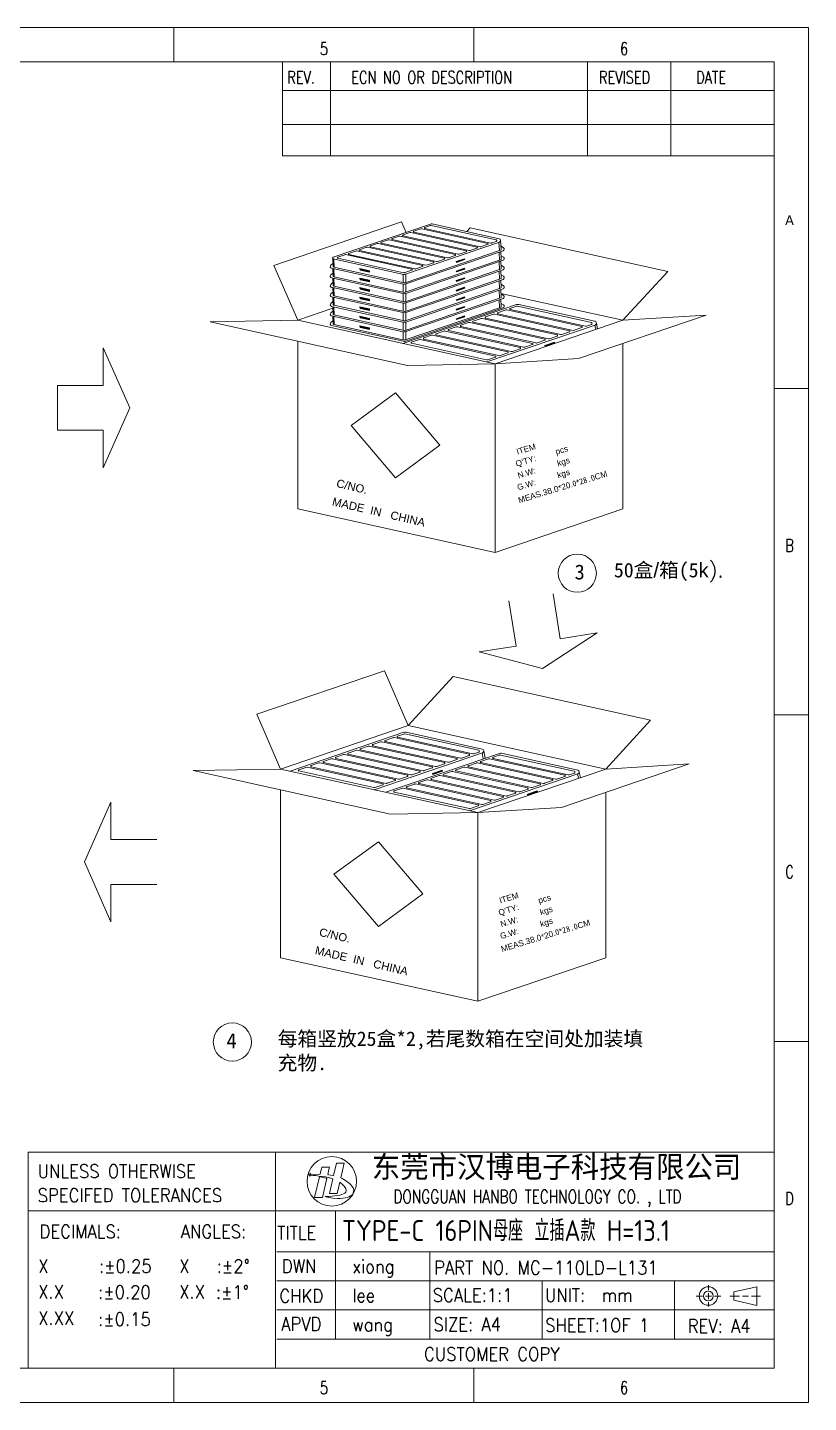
# Model space of a CAD drawing. Extents: x 2510 to 2656, y 708 to 759.
# Drawn here: x 2627 to 2655.7, y 707.8 to 758.4 of the extents above; entities that cross this region are included whole.
import ezdxf
from ezdxf.enums import TextEntityAlignment as Align

# ---------------------------------------------------------------- set-up
doc = ezdxf.new("R2010")
doc.units = 0
doc.header["$MEASUREMENT"] = 0
doc.layers.get('0').update_dxf_attribs({"linetype": 'CONTINUOUS', "lineweight": 20})
doc.layers.add('DIM', color=3, linetype='CONTINUOUS', lineweight=9)
doc.layers.add('HANBO', color=7, linetype='CONTINUOUS', lineweight=9)
doc.styles.add('3.5号字', font='gbenor.shx', dxfattribs={"height": 3.5, "bigfont": 'gbcbig.shx'})
doc.styles.add('ROMANS', font='ROMANS.SHX', dxfattribs={"bigfont": 'gbcbig.shx'})
doc.styles.get("Standard").update_dxf_attribs({"font": 'simplex.shx', "bigfont": 'gbcbig.shx'})
doc.styles.add('txt', font='lereq.shx', dxfattribs={"width": 0.7, "bigfont": '@extfont2.shx'})
doc.styles.add('样式 1', font='gbenor.shx', dxfattribs={"height": 1.2, "bigfont": 'gbcbig.shx'})
doc.styles.add('細', font='')
doc.styles.get('細').set_extended_font_data('NSimSun')

# ---------------------------------------------------------------- blocks, each defined once
blk = doc.blocks.new('hanbo')
at = {"layer": 'HANBO'}
blk.add_ellipse((-2.076, 0.258), major_axis=(0, 1.277), ratio=1, dxfattribs=at)
at = {"layer": 'HANBO', "color": 7}
for points, knots in [([(-3.194, 0.688), (-3.194, 0.688), (-3.219, 0.622), (-3.219, 0.622), (-3.219, 0.622), (-3.219, 0.622), (-3.292, 0.603), (-3.292, 0.603), (-3.292, 0.603), (-3.292, 0.603), (-3.224, 0.573), (-3.224, 0.573), (-3.224, 0.573), (-3.224, 0.573), (-3.207, 0.502), (-3.207, 0.502), (-3.207, 0.502), (-3.207, 0.502), (-3.179, 0.571), (-3.179, 0.571), (-3.179, 0.571), (-3.179, 0.571), (-3.146, 0.58), (-3.146, 0.58), (-3.146, 0.58), (-2.9, 0.551), (-2.236, 0.485), (-2.026, 0.388), (-2.026, 0.388), (-2.026, 0.388), (-2.198, -0.362), (-2.198, -0.362), (-2.198, -0.362), (-2.198, -0.362), (-1.803, -0.362), (-1.803, -0.362), (-1.803, -0.362), (-1.803, -0.362), (-1.666, 0.218), (-1.666, 0.218), (-1.666, 0.218), (-1.666, 0.218), (-1.423, 0.048), (-1.354, -0.114), (-1.354, -0.114), (-1.285, -0.277), (-1.377, -0.349), (-1.465, -0.39), (-1.465, -0.39), (-1.657, -0.485), (-2.207, -0.521), (-2.417, -0.528), (-2.417, -0.528), (-2.417, -0.528), (-2.141, -0.62), (-1.774, -0.625), (-1.774, -0.625), (-1.407, -0.63), (-1.101, -0.543), (-0.999, -0.398), (-0.999, -0.398), (-0.897, -0.254), (-0.952, -0.084), (-1.037, 0.011), (-1.037, 0.011), (-1.194, 0.188), (-1.397, 0.34), (-1.615, 0.434), (-1.615, 0.434), (-1.615, 0.434), (-1.438, 1.196), (-1.438, 1.196), (-1.438, 1.196), (-1.438, 1.196), (-1.834, 1.196), (-1.834, 1.196), (-1.834, 1.196), (-1.834, 1.196), (-1.985, 0.553), (-1.985, 0.553), (-1.985, 0.553), (-1.985, 0.553), (-2.278, 0.601), (-2.286, 0.602), (-2.286, 0.602), (-2.283, 0.625), (-2.196, 0.983), (-2.196, 0.983), (-2.196, 0.983), (-2.196, 0.983), (-2.591, 0.983), (-2.591, 0.983), (-2.591, 0.983), (-2.62, 0.866), (-2.653, 0.735), (-2.679, 0.625), (-2.679, 0.625), (-2.679, 0.625), (-3.155, 0.61), (-3.155, 0.61), (-3.155, 0.61), (-3.155, 0.61), (-3.176, 0.616), (-3.176, 0.616), (-3.176, 0.616), (-3.176, 0.616), (-3.194, 0.688), (-3.194, 0.688)], [0, 0, 0, 0, 0.035714, 0.035714, 0.035714, 0.035714, 0.071429, 0.071429, 0.071429, 0.071429, 0.107143, 0.107143, 0.107143, 0.107143, 0.142857, 0.142857, 0.142857, 0.142857, 0.178571, 0.178571, 0.178571, 0.178571, 0.214286, 0.214286, 0.214286, 0.214286, 0.25, 0.25, 0.25, 0.25, 0.285714, 0.285714, 0.285714, 0.285714, 0.321429, 0.321429, 0.321429, 0.321429, 0.357143, 0.357143, 0.357143, 0.357143, 0.392857, 0.392857, 0.392857, 0.392857, 0.428571, 0.428571, 0.428571, 0.428571, 0.464286, 0.464286, 0.464286, 0.464286, 0.5, 0.5, 0.5, 0.5, 0.535714, 0.535714, 0.535714, 0.535714, 0.571429, 0.571429, 0.571429, 0.571429, 0.607143, 0.607143, 0.607143, 0.607143, 0.642857, 0.642857, 0.642857, 0.642857, 0.678571, 0.678571, 0.678571, 0.678571, 0.714286, 0.714286, 0.714286, 0.714286, 0.75, 0.75, 0.75, 0.75, 0.785714, 0.785714, 0.785714, 0.785714, 0.821429, 0.821429, 0.821429, 0.821429, 0.857143, 0.857143, 0.857143, 0.857143, 0.892857, 0.892857, 0.892857, 0.892857, 0.928571, 0.928571, 0.928571, 0.928571, 1, 1, 1, 1]), ([(-2.71, 0.482), (-2.71, 0.482), (-2.96, -0.577), (-2.96, -0.577), (-2.96, -0.577), (-2.96, -0.577), (-2.562, -0.577), (-2.562, -0.577), (-2.562, -0.577), (-2.562, -0.577), (-2.328, 0.422), (-2.328, 0.422), (-2.328, 0.422), (-2.328, 0.422), (-2.551, 0.466), (-2.71, 0.482)], [0, 0, 0, 0, 0.2, 0.2, 0.2, 0.2, 0.4, 0.4, 0.4, 0.4, 0.6, 0.6, 0.6, 0.6, 1, 1, 1, 1])]:
    blk.add_open_spline(points, degree=3, knots=knots, dxfattribs=at)
blk = doc.blocks.new('A$C741C6A7F')
at = {"linetype": 'ByBlock'}
for points in [[(70.01, -14.34), (70.21, -14.85), (75.22, -13.15), (75.02, -12.63)], [(13.56, -18.45), (13.63, -19.42), (19.17, -20.64), (19.11, -19.68)], [(13.56, -24.05), (13.63, -25.02), (19.17, -26.24), (19.11, -25.28)], [(70.01, -19.94), (70.21, -20.45), (75.22, -18.75), (75.02, -18.23)], [(70.01, -25.54), (70.21, -26.05), (75.22, -24.35), (75.02, -23.83)], [(13.56, -29.65), (13.63, -30.62), (19.17, -31.84), (19.11, -30.88)], [(70.01, -31.14), (70.21, -31.65), (75.22, -29.95), (75.02, -29.43)], [(13.56, -35.25), (13.63, -36.22), (19.17, -37.44), (19.11, -36.48)], [(70.01, -36.74), (70.21, -37.25), (75.22, -35.55), (75.02, -35.03)], [(13.56, -40.85), (13.63, -41.82), (19.17, -43.04), (19.11, -42.08)], [(13.56, -46.45), (13.63, -47.42), (19.17, -48.64), (19.11, -47.68)], [(70.01, -42.34), (70.21, -42.85), (75.22, -41.15), (75.02, -40.63)], [(70.01, -47.94), (70.21, -48.45), (75.22, -46.75), (75.02, -46.23)], [(13.56, -52.05), (13.63, -53.02), (19.17, -54.24), (19.11, -53.28)]]:
    blk.add_hatch(color=3, dxfattribs=at).paths.add_polyline_path(points)
at = {"color": 141, "linetype": 'ByBlock'}
for p, q in [((-2.19, -11.79), (54.94, 7.69)), ((32.47, -0.83), (36.52, 0.55)), ((37.06, 0.58), (75.89, -7.98)), ((38.86, 1.35), (42.9, 2.73)), ((38.89, 0.77), (77.72, -7.79)), ((43.44, 2.76), (82.27, -5.81)), ((45.24, 3.53), (49.29, 4.91)), ((45.27, 2.95), (84.1, -5.62)), ((49.82, 4.94), (88.65, -3.63)), ((51.62, 5.7), (54.9, 6.82)), ((51.65, 5.13), (90.48, -3.44)), ((55.44, 6.85), (93.57, -1.56)), ((56.02, 7.75), (95.38, -0.94)), ((13.32, -7.35), (17.37, -5.97)), ((13.35, -7.93), (52.18, -16.5)), ((17.91, -5.94), (56.74, -14.51)), ((19.71, -5.18), (23.75, -3.8)), ((19.74, -5.76), (58.57, -14.32)), ((24.29, -3.77), (63.12, -12.33)), ((26.09, -3), (30.14, -1.62)), ((26.12, -3.58), (64.95, -12.14)), ((30.68, -1.59), (69.5, -10.16)), ((32.5, -1.4), (71.33, -9.97)), ((95.49, -2.86), (39.78, -21.85)), ((96.2, -7.64), (40.03, -26.79)), ((97.59, -7.98), (40.52, -27.44)), ((82.3, -6.38), (78.25, -7.76)), ((88.69, -4.21), (84.64, -5.59)), ((93.62, -2.52), (91.02, -3.41)), ((95.22, -2.95), (95.58, -7.85)), ((96.17, -1.98), (96.54, -7.13)), ((96.41, -5.3), (97.81, -6.19)), ((-2.3, -15.46), (-3.53, -16.53)), ((-2.39, -12.6), (-2.25, -17.15)), ((-2.13, -12.75), (39.25, -21.88)), ((-1.76, -12.84), (-1.6, -17.68)), ((0.56, -11.71), (4.74, -10.28)), ((0.59, -12.28), (39.42, -20.85)), ((5.01, -10.27), (43.97, -18.86)), ((6.94, -9.53), (10.99, -8.15)), ((6.97, -10.11), (45.8, -18.67)), ((11.53, -8.12), (50.35, -16.69)), ((96.2, -13.24), (40.03, -32.39)), ((97.59, -13.58), (40.52, -33.04)), ((56.77, -15.09), (52.72, -16.47)), ((63.15, -12.91), (59.11, -14.29)), ((69.54, -10.73), (65.49, -12.11)), ((75.92, -8.56), (71.87, -9.94)), ((95.24, -8.79), (95.58, -13.45)), ((95.24, -14.39), (95.58, -19.05)), ((96.23, -8.45), (96.54, -12.73)), ((96.23, -14.05), (96.54, -18.33)), ((96.41, -10.9), (97.81, -11.79)), ((-2.3, -21.06), (-3.53, -22.13)), ((-3.09, -18.26), (38.91, -27.53)), ((-3.09, -23.86), (38.91, -33.13)), ((-2.39, -18.42), (-2.25, -22.75)), ((-2.39, -24.02), (-2.25, -28.35)), ((-1.86, -17.62), (39.76, -26.8)), ((-1.86, -23.22), (39.76, -32.4)), ((-1.75, -18.56), (-1.6, -23.28)), ((-1.75, -24.16), (-1.6, -28.88)), ((38.89, -21.8), (38.97, -26.63)), ((44, -19.44), (39.96, -20.82)), ((96.2, -18.84), (40.03, -37.99)), ((40.48, -21.61), (40.56, -26.61)), ((97.59, -19.18), (40.52, -38.64)), ((50.39, -17.26), (46.34, -18.64)), ((95.24, -19.99), (95.58, -24.65)), ((96.23, -19.65), (96.54, -23.93)), ((96.41, -16.5), (97.81, -17.39)), ((96.41, -22.1), (97.81, -22.99)), ((-2.3, -26.66), (-3.53, -27.73)), ((-2.3, -32.26), (-3.53, -33.33)), ((-3.09, -29.46), (38.91, -38.73)), ((-2.39, -29.62), (-2.25, -33.95)), ((-1.86, -28.82), (39.76, -38)), ((-1.75, -29.76), (-1.6, -34.48)), ((38.89, -27.52), (38.97, -32.23)), ((96.2, -24.44), (40.03, -43.59)), ((96.2, -30.04), (40.03, -49.19)), ((40.48, -27.45), (40.56, -32.21)), ((97.59, -24.78), (40.52, -44.24)), ((97.59, -30.38), (40.52, -49.84)), ((95.24, -25.59), (95.58, -30.25)), ((95.24, -31.19), (95.58, -35.85)), ((96.23, -25.25), (96.54, -29.53)), ((96.23, -30.85), (96.54, -35.13)), ((96.41, -27.7), (97.81, -28.59)), ((-2.3, -37.86), (-3.53, -38.93)), ((-3.09, -35.06), (38.91, -44.33)), ((-2.39, -35.22), (-2.25, -39.55)), ((-1.86, -34.42), (39.76, -43.6)), ((-1.86, -40.02), (39.76, -49.2)), ((-1.75, -35.36), (-1.6, -40.08)), ((38.89, -33.12), (38.97, -37.83)), ((38.89, -38.72), (38.97, -43.43)), ((96.2, -35.64), (40.03, -54.79)), ((40.48, -33.05), (40.56, -37.81)), ((40.48, -38.65), (40.56, -43.41)), ((97.59, -35.98), (40.52, -55.44)), ((95.24, -36.79), (95.58, -41.45)), ((96.23, -36.45), (96.54, -40.73)), ((96.41, -33.3), (97.81, -34.19)), ((96.41, -38.9), (97.81, -39.79)), ((-2.3, -43.46), (-3.53, -44.53)), ((-3.09, -40.66), (38.91, -49.93)), ((-3.09, -46.26), (38.91, -55.53)), ((-2.39, -40.82), (-2.25, -45.15)), ((-2.39, -46.42), (-2.25, -50.75)), ((-1.86, -45.62), (39.76, -54.8)), ((-1.75, -40.96), (-1.6, -45.68)), ((-1.75, -46.56), (-1.6, -51.28)), ((38.89, -44.32), (38.97, -49.03)), ((96.2, -41.24), (40.03, -60.39)), ((40.48, -44.25), (40.56, -49.01)), ((97.59, -41.58), (40.52, -61.04)), ((-2.3, -49.06), (-3.53, -50.13)), ((-3.09, -51.86), (38.91, -61.13)), ((-1.86, -51.22), (39.76, -60.4)), ((38.89, -49.92), (38.97, -54.63)), ((38.89, -55.52), (38.97, -60.23)), ((40.48, -49.85), (40.56, -54.61)), ((40.48, -55.45), (40.56, -60.21))]:
    blk.add_line(p, q, dxfattribs=at)
at = {"linetype": 'ByBlock'}
for p, q in [((75.02, -12.63), (70.01, -14.34)), ((70.01, -14.34), (70.21, -14.85)), ((75.22, -13.15), (70.21, -14.85)), ((75.02, -12.63), (75.22, -13.15)), ((13.56, -18.45), (19.11, -19.68)), ((13.56, -18.45), (13.63, -19.42)), ((13.56, -24.05), (19.11, -25.28)), ((13.56, -24.05), (13.63, -25.02)), ((13.63, -19.42), (19.17, -20.64)), ((19.11, -19.68), (19.17, -20.64)), ((75.02, -18.23), (70.01, -19.94)), ((70.01, -19.94), (70.21, -20.45)), ((75.02, -23.83), (70.01, -25.54)), ((75.22, -18.75), (70.21, -20.45)), ((75.02, -18.23), (75.22, -18.75)), ((75.02, -23.83), (75.22, -24.35)), ((13.56, -29.65), (19.11, -30.88)), ((13.56, -29.65), (13.63, -30.62)), ((13.63, -25.02), (19.17, -26.24)), ((13.63, -30.62), (19.17, -31.84)), ((19.11, -25.28), (19.17, -26.24)), ((19.11, -30.88), (19.17, -31.84)), ((70.01, -25.54), (70.21, -26.05)), ((75.02, -29.43), (70.01, -31.14)), ((70.01, -31.14), (70.21, -31.65)), ((75.22, -24.35), (70.21, -26.05)), ((75.22, -29.95), (70.21, -31.65)), ((75.02, -29.43), (75.22, -29.95)), ((13.56, -35.25), (19.11, -36.48)), ((13.56, -35.25), (13.63, -36.22)), ((13.63, -36.22), (19.17, -37.44)), ((19.11, -36.48), (19.17, -37.44)), ((75.02, -35.03), (70.01, -36.74)), ((70.01, -36.74), (70.21, -37.25)), ((75.22, -35.55), (70.21, -37.25)), ((75.02, -35.03), (75.22, -35.55)), ((13.56, -40.85), (19.11, -42.08)), ((13.56, -40.85), (13.63, -41.82)), ((13.56, -46.45), (19.11, -47.68)), ((13.56, -46.45), (13.63, -47.42)), ((13.63, -41.82), (19.17, -43.04)), ((13.63, -47.42), (19.17, -48.64)), ((19.11, -42.08), (19.17, -43.04)), ((19.11, -47.68), (19.17, -48.64)), ((75.02, -40.63), (70.01, -42.34)), ((70.01, -42.34), (70.21, -42.85)), ((75.02, -46.23), (70.01, -47.94)), ((70.01, -47.94), (70.21, -48.45)), ((75.22, -41.15), (70.21, -42.85)), ((75.22, -46.75), (70.21, -48.45)), ((75.02, -40.63), (75.22, -41.15)), ((75.02, -46.23), (75.22, -46.75)), ((13.56, -52.05), (13.63, -53.02)), ((13.56, -52.05), (19.11, -53.28)), ((13.63, -53.02), (19.17, -54.24)), ((19.11, -53.28), (19.17, -54.24))]:
    blk.add_line(p, q, dxfattribs=at)
at = {"color": 141, "linetype": 'ByBlock'}
for centre, radius, start, end in [((36.84, -0.39), 1, 77.56051, 108.82461), ((38.95, 1.07), 0.3, 108.82461, 257.56051), ((43.23, 1.78), 1, 77.56051, 108.82461), ((45.34, 3.24), 0.3, 108.82461, 257.56051), ((49.61, 3.96), 1, 77.56051, 108.82461), ((51.72, 5.42), 0.3, 108.82461, 257.56051), ((55.22, 5.87), 1, 77.56051, 108.82461), ((55.59, 5.79), 2, 77.56051, 108.82461), ((13.42, -7.64), 0.3, 108.82461, 257.56051), ((17.69, -6.92), 1, 77.56051, 108.82461), ((19.8, -5.46), 0.3, 108.82461, 257.56051), ((24.08, -4.74), 1, 77.56051, 108.82461), ((26.19, -3.29), 0.3, 108.82461, 257.56051), ((30.46, -2.57), 1, 77.56051, 108.82461), ((32.57, -1.11), 0.3, 108.82461, 257.56051), ((75.82, -8.27), 0.3, 288.82461, 77.56051), ((77.93, -6.82), 1, 257.56051, 288.82461), ((82.21, -6.1), 0.3, 288.82461, 77.56051), ((84.32, -4.64), 1, 257.56051, 288.82461), ((88.59, -3.92), 0.3, 288.82461, 77.56051), ((90.7, -2.46), 1, 257.56051, 288.82461), ((93.46, -2.05), 0.5, 288.82461, 77.56051), ((95.17, -1.91), 1, 288.82461, 77.56051), ((96.04, -7.17), 0.5, 288.82461, 4.14915), ((97.27, -7.04), 1, 288.82461, 57.47221), ((-2.03, -12.26), 0.5, 108.82461, 257.56051), ((0.65, -11.99), 0.3, 108.82461, 257.56051), ((4.9, -10.75), 0.5, 77.56051, 108.82461), ((7.04, -9.81), 0.3, 108.82461, 257.56051), ((11.31, -9.1), 1, 77.56051, 108.82461), ((56.67, -14.8), 0.3, 288.82461, 77.56051), ((58.78, -13.34), 1, 257.56051, 288.82461), ((63.06, -12.63), 0.3, 288.82461, 77.56051), ((65.17, -11.17), 1, 257.56051, 288.82461), ((69.44, -10.45), 0.3, 288.82461, 77.56051), ((71.55, -8.99), 1, 257.56051, 288.82461), ((96.04, -12.77), 0.5, 288.82461, 4.14915), ((97.27, -12.64), 1, 288.82461, 57.47221), ((-2.87, -17.29), 1, 131.14797, 257.56051), ((-2.87, -22.89), 1, 131.14797, 257.56051), ((-1.75, -17.13), 0.5, 181.83708, 257.56051), ((-1.75, -22.73), 0.5, 181.83708, 257.56051), ((39.46, -20.9), 1, 257.56051, 288.82461), ((39.63, -19.87), 1, 257.56051, 288.82461), ((43.91, -19.15), 0.3, 288.82461, 77.56051), ((46.02, -17.7), 1, 257.56051, 288.82461), ((50.29, -16.98), 0.3, 288.82461, 77.56051), ((96.04, -18.37), 0.5, 288.82461, 4.14915), ((96.04, -23.97), 0.5, 288.82461, 4.14915), ((97.27, -18.24), 1, 288.82461, 57.47221), ((97.27, -23.84), 1, 288.82461, 57.47221), ((-2.87, -28.49), 1, 131.14797, 257.56051), ((-1.75, -28.33), 0.5, 181.83708, 257.56051), ((39.56, -24.6), 3, 257.56051, 288.82461), ((39.87, -26.31), 0.5, 257.56051, 288.82461), ((96.04, -29.57), 0.5, 288.82461, 4.14915), ((97.27, -29.44), 1, 288.82461, 57.47221), ((-2.87, -34.09), 1, 131.14797, 257.56051), ((-2.87, -39.69), 1, 131.14797, 257.56051), ((-1.75, -33.93), 0.5, 181.83708, 257.56051), ((-1.75, -39.53), 0.5, 181.83708, 257.56051), ((39.56, -30.2), 3, 257.56051, 288.82461), ((39.56, -35.8), 3, 257.56051, 288.82461), ((39.87, -31.91), 0.5, 257.56051, 288.82461), ((39.87, -37.51), 0.5, 257.56051, 288.82461), ((96.04, -35.17), 0.5, 288.82461, 4.14915), ((97.27, -35.04), 1, 288.82461, 57.47221), ((97.27, -40.64), 1, 288.82461, 57.47221), ((-2.87, -45.29), 1, 131.14797, 257.56051), ((-1.75, -45.13), 0.5, 181.83708, 257.56051), ((39.56, -41.4), 3, 257.56051, 288.82461), ((39.87, -43.11), 0.5, 257.56051, 288.82461), ((96.04, -40.77), 0.5, 288.82461, 4.14915), ((-2.87, -50.89), 1, 131.14797, 257.56051), ((-1.75, -50.73), 0.5, 181.83708, 257.56051), ((39.56, -47), 3, 257.56051, 288.82461), ((39.56, -52.6), 3, 257.56051, 288.82461), ((39.87, -48.71), 0.5, 257.56051, 288.82461), ((39.87, -54.31), 0.5, 257.56051, 288.82461), ((39.56, -58.2), 3, 257.56051, 288.82461), ((39.87, -59.91), 0.5, 257.56051, 288.82461)]:
    blk.add_arc(centre, radius, start, end, dxfattribs=at)

msp = doc.modelspace()

# ---------------------------------------------------------------- hatches: boundary and pattern name
at = {"linetype": 'ByBlock'}
for points in [[(2646.023, 746.705), (2646.036, 746.668), (2646.393, 746.79), (2646.379, 746.827)], [(2641.888, 730.95), (2641.902, 730.913), (2642.259, 731.035), (2642.245, 731.071)], [(2645.391, 730.192), (2645.405, 730.155), (2645.761, 730.277), (2645.748, 730.313)]]:
    msp.add_hatch(color=3, dxfattribs=at).paths.add_polyline_path(points)

# ---------------------------------------------------------------- linework, layer by layer
for p, q in [((2636.057, 749.645), (2640.757, 751.247)), ((2640.924, 750.863), (2640.757, 751.247)), ((2643.158, 750.89), (2643.286, 751.03)), ((2643.286, 751.03), (2650.549, 749.428)), ((2636.937, 747.628), (2636.057, 749.645)), ((2648.898, 747.628), (2650.549, 749.428)), ((2644.413, 748.618), (2648.898, 747.628)), ((2636.937, 747.628), (2638.226, 748.068)), ((2647.27, 746.218), (2651.969, 747.82)), ((2648.898, 747.628), (2651.969, 747.82)), ((2636.937, 747.628), (2633.717, 747.57)), ((2633.717, 747.57), (2640.979, 745.968)), ((2636.937, 747.628), (2644.199, 746.026)), ((2644.199, 746.026), (2648.898, 747.628)), ((2636.937, 746.86), (2636.937, 740.686)), ((2646.379, 746.827), (2646.023, 746.705)), ((2646.393, 746.79), (2646.036, 746.668)), ((2646.379, 746.827), (2646.393, 746.79)), ((2648.898, 746.773), (2648.898, 740.686)), ((2646.023, 746.705), (2646.036, 746.668)), ((2640.979, 745.968), (2644.199, 746.026)), ((2644.199, 746.026), (2647.27, 746.218)), ((2644.199, 746.026), (2644.199, 739.084)), ((2640.534, 744.955), (2638.9, 743.754)), ((2642.168, 743.033), (2640.534, 744.955)), ((2640.534, 741.831), (2638.9, 743.754)), ((2642.168, 743.033), (2640.534, 741.831)), ((2636.937, 740.686), (2644.199, 739.084)), ((2644.199, 739.084), (2648.898, 740.686)), ((2635.426, 733.131), (2640.125, 734.733)), ((2641.004, 732.717), (2640.125, 734.733)), ((2641.004, 732.717), (2642.655, 734.517)), ((2642.655, 734.517), (2649.917, 732.915)), ((2636.305, 731.115), (2635.426, 733.131)), ((2636.305, 731.115), (2641.004, 732.717)), ((2641.004, 732.717), (2648.267, 731.115)), ((2648.267, 731.115), (2649.917, 732.915)), ((2636.305, 731.115), (2633.085, 731.057)), ((2636.305, 731.115), (2643.568, 729.513)), ((2643.568, 729.513), (2648.267, 731.115)), ((2646.639, 729.705), (2651.338, 731.307)), ((2648.267, 731.115), (2651.338, 731.307)), ((2633.085, 731.057), (2640.348, 729.455)), ((2642.245, 731.071), (2641.888, 730.95)), ((2641.888, 730.95), (2641.902, 730.913)), ((2642.259, 731.035), (2641.902, 730.913)), ((2642.245, 731.071), (2642.259, 731.035)), ((2636.305, 730.346), (2636.305, 724.173)), ((2645.748, 730.313), (2645.391, 730.192)), ((2645.391, 730.192), (2645.405, 730.155)), ((2645.761, 730.277), (2645.405, 730.155)), ((2645.748, 730.313), (2645.761, 730.277)), ((2648.267, 730.26), (2648.267, 724.173)), ((2643.568, 729.513), (2646.639, 729.705)), ((2640.348, 729.455), (2643.568, 729.513)), ((2643.568, 729.513), (2643.568, 722.571)), ((2639.902, 728.442), (2638.268, 727.241)), ((2641.536, 726.52), (2639.902, 728.442)), ((2639.902, 725.318), (2638.268, 727.241)), ((2641.536, 726.52), (2639.902, 725.318)), ((2636.305, 724.173), (2643.568, 722.571)), ((2643.568, 722.571), (2648.267, 724.173))]:
    msp.add_line(p, q, dxfattribs=at)
at = {"color": 141, "linetype": 'ByBlock'}
for p, q in [((2644.991, 748.204), (2640.802, 746.776)), ((2643.845, 747.752), (2644.133, 747.851)), ((2644.172, 747.853), (2646.936, 747.243)), ((2644.3, 747.907), (2644.588, 748.006)), ((2644.302, 747.866), (2647.067, 747.256)), ((2644.626, 748.008), (2647.391, 747.398)), ((2644.754, 748.062), (2644.988, 748.142)), ((2644.756, 748.021), (2647.521, 747.411)), ((2645.026, 748.144), (2647.741, 747.545)), ((2645.067, 748.208), (2647.87, 747.59)), ((2642.482, 747.288), (2642.77, 747.386)), ((2642.808, 747.388), (2645.573, 746.778)), ((2642.936, 747.442), (2643.224, 747.541)), ((2642.938, 747.401), (2645.703, 746.792)), ((2643.263, 747.543), (2646.027, 746.933)), ((2643.391, 747.597), (2643.679, 747.696)), ((2643.393, 747.556), (2646.158, 746.947)), ((2643.717, 747.698), (2646.482, 747.088)), ((2643.847, 747.711), (2646.612, 747.101)), ((2647.878, 747.453), (2643.892, 746.094)), ((2647.393, 747.357), (2647.105, 747.259)), ((2647.745, 747.477), (2647.559, 747.413)), ((2647.866, 747.449), (2647.899, 747.288)), ((2647.926, 747.518), (2647.968, 747.311)), ((2641.118, 746.823), (2641.416, 746.924)), ((2641.12, 746.782), (2643.885, 746.172)), ((2641.435, 746.925), (2644.209, 746.313)), ((2641.573, 746.978), (2641.861, 747.076)), ((2641.575, 746.937), (2644.34, 746.327)), ((2641.899, 747.078), (2644.664, 746.468)), ((2642.027, 747.133), (2642.315, 747.231)), ((2642.029, 747.092), (2644.794, 746.482)), ((2642.354, 747.233), (2645.118, 746.623)), ((2642.484, 747.246), (2645.249, 746.637)), ((2646.03, 746.892), (2645.741, 746.794)), ((2646.484, 747.047), (2646.196, 746.949)), ((2646.939, 747.202), (2646.65, 747.104)), ((2644.212, 746.272), (2643.923, 746.174)), ((2644.666, 746.427), (2644.378, 746.329)), ((2645.121, 746.582), (2644.832, 746.484)), ((2645.575, 746.737), (2645.287, 746.639)), ((2636.654, 731.038), (2640.843, 732.466)), ((2639.697, 732.015), (2639.985, 732.113)), ((2640.024, 732.115), (2642.788, 731.505)), ((2640.152, 732.17), (2640.44, 732.268)), ((2640.154, 732.128), (2642.919, 731.519)), ((2640.478, 732.27), (2643.243, 731.66)), ((2640.606, 732.325), (2640.84, 732.404)), ((2640.608, 732.283), (2643.373, 731.674)), ((2640.878, 732.406), (2643.593, 731.807)), ((2640.919, 732.47), (2643.722, 731.852)), ((2638.334, 731.55), (2638.622, 731.648)), ((2638.66, 731.65), (2641.425, 731.04)), ((2638.788, 731.705), (2639.076, 731.803)), ((2638.79, 731.664), (2641.555, 731.054)), ((2639.115, 731.805), (2641.879, 731.195)), ((2639.243, 731.86), (2639.531, 731.958)), ((2639.245, 731.819), (2642.01, 731.209)), ((2639.569, 731.96), (2642.334, 731.35)), ((2639.699, 731.974), (2642.464, 731.364)), ((2643.73, 731.715), (2639.744, 730.356)), ((2644.359, 731.69), (2640.171, 730.262)), ((2643.245, 731.619), (2642.957, 731.521)), ((2643.597, 731.739), (2643.411, 731.676)), ((2643.718, 731.711), (2643.764, 731.487)), ((2643.778, 731.78), (2643.833, 731.511)), ((2644.122, 731.549), (2644.356, 731.628)), ((2644.394, 731.631), (2647.109, 731.032)), ((2644.436, 731.694), (2647.238, 731.076)), ((2636.97, 731.085), (2637.268, 731.186)), ((2637.287, 731.188), (2640.061, 730.576)), ((2637.425, 731.24), (2637.713, 731.338)), ((2637.427, 731.199), (2640.192, 730.589)), ((2637.751, 731.34), (2640.516, 730.73)), ((2637.879, 731.395), (2638.167, 731.493)), ((2637.882, 731.354), (2640.646, 730.744)), ((2638.206, 731.495), (2640.97, 730.885)), ((2638.336, 731.509), (2641.101, 730.899)), ((2641.882, 731.154), (2641.593, 731.056)), ((2642.336, 731.309), (2642.048, 731.211)), ((2642.791, 731.464), (2642.502, 731.366)), ((2642.759, 731.084), (2643.047, 731.182)), ((2643.086, 731.184), (2645.85, 730.575)), ((2643.213, 731.239), (2643.502, 731.337)), ((2643.216, 731.198), (2645.98, 730.588)), ((2643.54, 731.339), (2646.305, 730.73)), ((2643.668, 731.394), (2643.956, 731.492)), ((2643.67, 731.353), (2646.435, 730.743)), ((2643.994, 731.494), (2646.759, 730.884)), ((2644.125, 731.508), (2646.889, 730.898)), ((2636.973, 731.044), (2639.737, 730.434)), ((2640.518, 730.689), (2640.23, 730.591)), ((2640.973, 730.844), (2640.684, 730.746)), ((2641.427, 730.999), (2641.139, 730.901)), ((2641.396, 730.619), (2641.684, 730.717)), ((2641.722, 730.72), (2644.487, 730.11)), ((2641.85, 730.774), (2642.138, 730.872)), ((2641.852, 730.733), (2644.617, 730.123)), ((2642.177, 730.875), (2644.941, 730.265)), ((2642.304, 730.929), (2642.593, 731.027)), ((2642.307, 730.888), (2645.071, 730.278)), ((2642.631, 731.03), (2645.396, 730.42)), ((2642.761, 731.043), (2645.526, 730.433)), ((2647.246, 730.939), (2643.261, 729.581)), ((2646.307, 730.688), (2646.019, 730.59)), ((2646.761, 730.843), (2646.473, 730.745)), ((2647.113, 730.963), (2646.928, 730.9)), ((2647.235, 730.935), (2647.268, 730.774)), ((2647.294, 731.004), (2647.336, 730.798)), ((2640.064, 730.534), (2639.775, 730.436)), ((2640.487, 730.309), (2640.784, 730.411)), ((2640.489, 730.268), (2643.253, 729.658)), ((2640.803, 730.412), (2643.578, 729.8)), ((2640.941, 730.464), (2641.229, 730.563)), ((2640.943, 730.423), (2643.708, 729.813)), ((2641.268, 730.565), (2644.032, 729.955)), ((2641.398, 730.578), (2644.162, 729.968)), ((2644.943, 730.224), (2644.655, 730.125)), ((2645.398, 730.379), (2645.11, 730.28)), ((2645.852, 730.534), (2645.564, 730.435)), ((2643.58, 729.759), (2643.292, 729.661)), ((2644.034, 729.914), (2643.746, 729.816)), ((2644.489, 730.069), (2644.201, 729.97))]:
    msp.add_line(p, q, dxfattribs=at)
for centre, radius, start, end in [((2644.156, 747.783), 0.0712, 77.5605, 108.8246), ((2644.306, 747.887), 0.0214, 108.8246, 257.5605), ((2644.611, 747.938), 0.0712, 77.5605, 108.8246), ((2644.761, 748.042), 0.0214, 108.8246, 257.5605), ((2645.011, 748.074), 0.0712, 77.5605, 108.8246), ((2645.037, 748.069), 0.142, 77.5605, 108.8246), ((2642.489, 747.267), 0.0214, 108.8246, 257.5605), ((2642.793, 747.318), 0.0712, 77.5605, 108.8246), ((2642.943, 747.422), 0.0214, 108.8246, 257.5605), ((2643.247, 747.473), 0.0712, 77.5605, 108.8246), ((2643.398, 747.577), 0.0214, 108.8246, 257.5605), ((2643.702, 747.628), 0.0712, 77.5605, 108.8246), ((2643.852, 747.732), 0.0214, 108.8246, 257.5605), ((2647.386, 747.377), 0.0214, 288.8246, 77.5605), ((2647.536, 747.481), 0.0712, 257.5605, 288.8246), ((2647.733, 747.51), 0.0356, 288.8246, 77.5605), ((2647.855, 747.52), 0.0712, 288.8246, 77.5605), ((2641.125, 746.803), 0.0214, 108.8246, 257.5605), ((2641.427, 746.891), 0.0356, 77.5605, 108.8246), ((2641.58, 746.957), 0.0214, 108.8246, 257.5605), ((2641.884, 747.009), 0.0712, 77.5605, 108.8246), ((2642.034, 747.112), 0.0214, 108.8246, 257.5605), ((2642.338, 747.163), 0.0712, 77.5605, 108.8246), ((2645.568, 746.757), 0.0214, 288.8246, 77.5605), ((2645.718, 746.861), 0.0712, 257.5605, 288.8246), ((2646.023, 746.912), 0.0214, 288.8246, 77.5605), ((2646.173, 747.016), 0.0712, 257.5605, 288.8246), ((2646.477, 747.067), 0.0214, 288.8246, 77.5605), ((2646.627, 747.171), 0.0712, 257.5605, 288.8246), ((2646.932, 747.222), 0.0214, 288.8246, 77.5605), ((2647.082, 747.326), 0.0712, 257.5605, 288.8246), ((2644.205, 746.292), 0.0214, 288.8246, 77.5605), ((2644.355, 746.396), 0.0712, 257.5605, 288.8246), ((2644.659, 746.447), 0.0214, 288.8246, 77.5605), ((2644.809, 746.551), 0.0712, 257.5605, 288.8246), ((2645.114, 746.602), 0.0214, 288.8246, 77.5605), ((2645.264, 746.706), 0.0712, 257.5605, 288.8246), ((2643.9, 746.241), 0.0712, 257.5605, 288.8246), ((2640.008, 732.045), 0.0712, 77.5605, 108.8246), ((2640.159, 732.149), 0.0214, 108.8246, 257.5605), ((2640.463, 732.2), 0.0712, 77.5605, 108.8246), ((2640.613, 732.304), 0.0214, 108.8246, 257.5605), ((2640.863, 732.337), 0.0712, 77.5605, 108.8246), ((2640.889, 732.331), 0.142, 77.5605, 108.8246), ((2638.645, 731.581), 0.0712, 77.5605, 108.8246), ((2638.795, 731.685), 0.0214, 108.8246, 257.5605), ((2639.099, 731.736), 0.0712, 77.5605, 108.8246), ((2639.25, 731.839), 0.0214, 108.8246, 257.5605), ((2639.554, 731.891), 0.0712, 77.5605, 108.8246), ((2639.704, 731.994), 0.0214, 108.8246, 257.5605), ((2643.238, 731.639), 0.0214, 288.8246, 77.5605), ((2643.388, 731.743), 0.0712, 257.5605, 288.8246), ((2643.585, 731.773), 0.0356, 288.8246, 77.5605), ((2643.707, 731.782), 0.0712, 288.8246, 77.5605), ((2644.379, 731.561), 0.0712, 77.5605, 108.8246), ((2644.405, 731.555), 0.142, 77.5605, 108.8246), ((2637.279, 731.153), 0.0356, 77.5605, 108.8246), ((2637.432, 731.22), 0.0214, 108.8246, 257.5605), ((2637.736, 731.271), 0.0712, 77.5605, 108.8246), ((2637.886, 731.375), 0.0214, 108.8246, 257.5605), ((2638.19, 731.426), 0.0712, 77.5605, 108.8246), ((2638.341, 731.53), 0.0214, 108.8246, 257.5605), ((2641.875, 731.174), 0.0214, 288.8246, 77.5605), ((2642.025, 731.278), 0.0712, 257.5605, 288.8246), ((2642.329, 731.329), 0.0214, 288.8246, 77.5605), ((2642.479, 731.433), 0.0712, 257.5605, 288.8246), ((2642.784, 731.484), 0.0214, 288.8246, 77.5605), ((2642.934, 731.588), 0.0712, 257.5605, 288.8246), ((2643.07, 731.115), 0.0712, 77.5605, 108.8246), ((2643.22, 731.219), 0.0214, 108.8246, 257.5605), ((2643.525, 731.27), 0.0712, 77.5605, 108.8246), ((2643.675, 731.374), 0.0214, 108.8246, 257.5605), ((2643.979, 731.425), 0.0712, 77.5605, 108.8246), ((2644.129, 731.529), 0.0214, 108.8246, 257.5605), ((2636.977, 731.065), 0.0214, 108.8246, 257.5605), ((2640.207, 730.659), 0.0712, 257.5605, 288.8246), ((2640.511, 730.71), 0.0214, 288.8246, 77.5605), ((2640.661, 730.813), 0.0712, 257.5605, 288.8246), ((2640.966, 730.865), 0.0214, 288.8246, 77.5605), ((2641.116, 730.968), 0.0712, 257.5605, 288.8246), ((2641.402, 730.599), 0.0214, 108.8246, 257.5605), ((2641.42, 731.02), 0.0214, 288.8246, 77.5605), ((2641.57, 731.123), 0.0712, 257.5605, 288.8246), ((2641.707, 730.65), 0.0712, 77.5605, 108.8246), ((2641.857, 730.754), 0.0214, 108.8246, 257.5605), ((2642.161, 730.805), 0.0712, 77.5605, 108.8246), ((2642.311, 730.909), 0.0214, 108.8246, 257.5605), ((2642.616, 730.96), 0.0712, 77.5605, 108.8246), ((2642.766, 731.064), 0.0214, 108.8246, 257.5605), ((2645.996, 730.658), 0.0712, 257.5605, 288.8246), ((2646.3, 730.709), 0.0214, 288.8246, 77.5605), ((2646.45, 730.813), 0.0712, 257.5605, 288.8246), ((2646.755, 730.864), 0.0214, 288.8246, 77.5605), ((2646.905, 730.967), 0.0712, 257.5605, 288.8246), ((2647.102, 730.997), 0.0356, 288.8246, 77.5605), ((2647.223, 731.007), 0.0712, 288.8246, 77.5605), ((2639.753, 730.504), 0.0712, 257.5605, 288.8246), ((2640.057, 730.555), 0.0214, 288.8246, 77.5605), ((2640.493, 730.289), 0.0214, 108.8246, 257.5605), ((2640.796, 730.377), 0.0356, 77.5605, 108.8246), ((2640.948, 730.444), 0.0214, 108.8246, 257.5605), ((2641.252, 730.495), 0.0712, 77.5605, 108.8246), ((2644.482, 730.089), 0.0214, 288.8246, 77.5605), ((2644.632, 730.193), 0.0712, 257.5605, 288.8246), ((2644.937, 730.244), 0.0214, 288.8246, 77.5605), ((2645.087, 730.348), 0.0712, 257.5605, 288.8246), ((2645.391, 730.399), 0.0214, 288.8246, 77.5605), ((2645.541, 730.503), 0.0712, 257.5605, 288.8246), ((2645.846, 730.554), 0.0214, 288.8246, 77.5605), ((2643.269, 729.728), 0.0712, 257.5605, 288.8246), ((2643.573, 729.779), 0.0214, 288.8246, 77.5605), ((2643.723, 729.883), 0.0712, 257.5605, 288.8246), ((2644.028, 729.934), 0.0214, 288.8246, 77.5605), ((2644.178, 730.038), 0.0712, 257.5605, 288.8246)]:
    msp.add_arc(centre, radius, start, end, dxfattribs=at)
at = {"layer": 'DIM', "color": 240, "linetype": 'ByBlock'}
for p, q in [((2630.753, 744.407), (2629.777, 746.609)), ((2629.777, 746.609), (2629.777, 745.232)), ((2629.777, 745.232), (2628.091, 745.232)), ((2628.091, 745.232), (2628.091, 743.581)), ((2629.777, 742.204), (2630.753, 744.407)), ((2629.777, 743.581), (2628.091, 743.581)), ((2629.777, 743.581), (2629.777, 742.204)), ((2644.968, 735.642), (2644.701, 737.306)), ((2646.598, 735.903), (2646.331, 737.567)), ((2647.957, 736.121), (2645.938, 734.809)), ((2646.598, 735.903), (2647.957, 736.121)), ((2643.609, 735.424), (2644.968, 735.642)), ((2645.938, 734.809), (2643.609, 735.424)), ((2629.084, 727.698), (2630.06, 729.9)), ((2630.06, 729.9), (2630.06, 728.523)), ((2630.06, 728.523), (2631.745, 728.523)), ((2630.06, 725.496), (2629.084, 727.698)), ((2630.06, 726.872), (2630.06, 725.496)), ((2630.06, 726.872), (2631.745, 726.872))]:
    msp.add_line(p, q, dxfattribs=at)
at = {"layer": 'DIM', "linetype": 'ByBlock'}
for centre in [(2647.223, 738.32), (2634.529, 721.071)]:
    msp.add_circle(centre, 0.702, dxfattribs=at)
at = {"layer": 'HANBO'}
for p, q in [((2632.374, 757.136), (2632.374, 758.401)), ((2643.42, 757.136), (2643.42, 758.401)), ((2636.373, 757.136), (2636.373, 756.078)), ((2638.136, 757.136), (2638.136, 753.684)), ((2647.6, 757.136), (2647.6, 753.684)), ((2650.663, 757.136), (2650.663, 753.684)), ((2636.373, 756.078), (2654.467, 756.078)), ((2654.467, 754.835), (2636.373, 754.835)), ((2654.467, 753.684), (2636.373, 753.684)), ((2654.467, 745.12), (2655.731, 745.12)), ((2654.467, 733.104), (2655.731, 733.104)), ((2654.467, 721.087), (2655.731, 721.087)), ((2627.008, 717.013), (2654.468, 717.013)), ((2638.32, 710.141), (2638.32, 714.854)), ((2636.161, 713.352), (2654.467, 713.352)), ((2641.793, 710.141), (2641.793, 713.352)), ((2636.161, 712.282), (2654.467, 712.282)), ((2645.924, 712.282), (2645.924, 710.141)), ((2650.795, 712.282), (2650.795, 710.141)), ((2652.048, 711.942), (2652.048, 712.121)), ((2652.986, 711.88), (2653.827, 712.064)), ((2652.986, 711.88), (2652.986, 711.567)), ((2653.827, 712.064), (2653.827, 711.381)), ((2651.829, 711.723), (2651.597, 711.723)), ((2651.939, 711.723), (2652.158, 711.723)), ((2652.048, 711.613), (2652.048, 711.832)), ((2652.048, 711.504), (2652.048, 711.34)), ((2652.268, 711.723), (2652.499, 711.723)), ((2653.192, 711.723), (2652.83, 711.723)), ((2652.986, 711.567), (2653.827, 711.381)), ((2653.302, 711.723), (2653.521, 711.723)), ((2653.63, 711.723), (2653.964, 711.723)), ((2636.161, 711.212), (2654.467, 711.212)), ((2636.161, 710.141), (2654.467, 710.141)), ((2632.374, 709.071), (2632.374, 707.806)), ((2643.42, 709.071), (2643.42, 707.806))]:
    msp.add_line(p, q, dxfattribs=at)
at = {"layer": 'HANBO', "color": 7, "linetype": 'Continuous'}
for p, q in [((2636.373, 757.136), (2636.373, 753.684)), ((2627.008, 717.013), (2627.008, 709.071)), ((2636.121, 709.071), (2636.121, 717.013)), ((2627.008, 714.854), (2654.467, 714.854))]:
    msp.add_line(p, q, dxfattribs=at)
at = {"layer": 'HANBO', "linetype": 'Continuous', "lineweight": 0}
for points in [[(2584.432, 758.401), (2655.731, 758.401), (2655.731, 707.806), (2584.432, 707.806)], [(2585.697, 757.136), (2654.467, 757.136), (2654.469, 709.071), (2585.697, 709.071)]]:
    msp.add_lwpolyline(points, close=True, dxfattribs=at)
at = {"layer": 'HANBO'}
for radius in [0.341, 0.179]:
    msp.add_circle((2652.048, 711.723), radius, dxfattribs=at)

# ---------------------------------------------------------------- block references
at = {"color": 141, "linetype": 'ByBlock', "xscale": 0.06265616582431958, "yscale": 0.06265616582431958, "zscale": 0.06265616582431958}
msp.add_blockref('A$C741C6A7F', (2638.374, 750.686), dxfattribs=at)
at = {"layer": 'HANBO', "xscale": 0.7140572651520004, "yscale": 0.7140572651520004, "zscale": 0.7140572651520004}
msp.add_blockref('hanbo', (2639.67, 715.76), dxfattribs=at)

# ---------------------------------------------------------------- texts
at = {"color": 2, "linetype": 'ByBlock', "attachment_point": 1, "style": '細'}
for s, insert, char_height, width, rotation in [("{\\fArial|b0|i0|c0|p32;Q'TY:         pcs}", (2644.926, 742.442), 0.21779, 2.58347, 16.9259), ('{\\fArial|b0|i0|c0|p32;ITEM}', (2644.957, 742.888), 0.21779, 2.58347, 16.9259), ('{\\fArial|b0|i0|c0|p32;N.W:          kgs}', (2644.997, 742.015), 0.21779, 2.58347, 16.9259), ('{\\fArial|b0|i0|c0|p32;C/NO.}', (2638.401, 741.787), 0.29806, 4.67263, 346.9388), ('{\\fArial|b0|i0|c0|p32;G.W:          kgs}', (2644.985, 741.576), 0.21779, 2.58347, 16.9259), ('{\\fArial|b0|i0|c0|p32;MEAS.38.0*20.\\fNSimSun|b0|i0|c134|p32;0\\fArial|b0|i0|c0|p32;*\\fNSimSun|b0|i0|c134|p32;28.0\\fArial|b0|i0|c0|p32;CM}', (2645.022, 741.103), 0.217793, 2.58347, 16.9259), ('{\\fArial|b0|i0|c0|p32;MADE  IN   CHINA}', (2638.247, 741.113), 0.29806, 4.67263, 346.9388), ('{\\fArial|b0|i0|c0|p32;ITEM}', (2644.326, 726.375), 0.21779, 2.58347, 16.9259), ("{\\fArial|b0|i0|c0|p32;Q'TY:         pcs}", (2644.294, 725.928), 0.21779, 2.58347, 16.9259), ('{\\fArial|b0|i0|c0|p32;G.W:          kgs}', (2644.354, 725.063), 0.21779, 2.58347, 16.9259), ('{\\fArial|b0|i0|c0|p32;N.W:          kgs}', (2644.365, 725.502), 0.21779, 2.58347, 16.9259), ('{\\fArial|b0|i0|c0|p32;MEAS.38.0*20.\\fNSimSun|b0|i0|c134|p32;0\\fArial|b0|i0|c0|p32;*\\fNSimSun|b0|i0|c134|p32;28.0\\fArial|b0|i0|c0|p32;CM}', (2644.39, 724.589), 0.217793, 2.58347, 16.9259), ('{\\fArial|b0|i0|c0|p32;C/NO.}', (2637.769, 725.273), 0.29806, 4.67263, 346.9388), ('{\\fArial|b0|i0|c0|p32;MADE  IN   CHINA}', (2637.616, 724.599), 0.29806, 4.67263, 346.9388)]:
    msp.add_mtext(s, dxfattribs=dict(at, insert=insert, char_height=char_height, width=width, rotation=rotation))
at = {"layer": 'DIM', "linetype": 'ByBlock', "attachment_point": 1}
for s, insert, char_height, width in [('{\\fSimSun|b0|i0|c134|p54;50盒\\fArial|b0|i0|c0|p32;/\\fSimSun|b0|i0|c134|p54;箱(5\\fArial|b0|i0|c0|p32;k}).', (2648.571, 738.701), 0.533302, 13.00784), ('{\\fSimSun|b0|i0|c134|p54;每箱竖放25盒*2,若尾数箱在空间处加装填充物.}', (2636.195, 721.459), 0.5333, 13.94708)]:
    msp.add_mtext(s, dxfattribs=dict(at, insert=insert, char_height=char_height, width=width))
at = {"layer": 'DIM', "linetype": 'ByBlock', "char_height": 0.55085, "width": 0.06914, "attachment_point": 1, "style": '細'}
for s, insert in [('{\\fSimSun|b0|i0|c134|p54;3}', (2647.124, 738.641)), ('{\\fSimSun|b0|i0|c134|p54;4}', (2634.312, 721.393))]:
    msp.add_mtext(s, dxfattribs=dict(at, insert=insert))
at = {"layer": 'HANBO', "style": 'ROMANS', "width": 0.75}
for s, p in [('5', (2637.897, 757.389)), ('6', (2648.943, 757.389)), ('B', (2655.033, 739.112)), ('C', (2655.033, 727.095)), ('D', (2655.033, 715.079)), ('5', (2637.897, 708.118)), ('6', (2648.943, 708.118))]:
    msp.add_text(s, height=0.465, dxfattribs=at).set_placement(p, align=Align.CENTER)
at = {"layer": 'HANBO', "style": 'ROMANS'}
for s, height, width, p in [('REV.', 0.4646, 0.75, (2636.549, 756.335)), ('ECN NO OR DESCRIPTION', 0.46459, 0.75, (2638.906, 756.335)), ('REVISED', 0.4646, 0.75, (2648.02, 756.335)), ('DATE', 0.4646, 0.75, (2651.594, 756.335)), ('UNLESS OTHERWISE  ', 0.49163, 0.9, (2627.365, 716.07)), ('SPECIFED TOLERANCES', 0.49163, 0.9, (2627.365, 715.185)), ('DONGGUAN HANBO TECHNOLOGY CO. , LTD', 0.49163, 0.75, (2640.453, 715.138)), ('DECIMALS:', 0.4916, 0.9, (2627.432, 713.852)), ('ANGLES:', 0.4916, 0.9, (2632.63, 713.852)), ('TITLE', 0.4916, 0.9, (2636.178, 713.806)), ('X        ', 0.4916, 0.9, (2627.381, 712.574)), (':%%P0.25', 0.4916, 0.9, (2629.623, 712.58)), ('X        ', 0.4916, 0.9, (2632.571, 712.574)), (':%%P2%%d', 0.4916, 0.9, (2633.955, 712.58)), ('DWN', 0.4916, 0.9, (2636.35, 712.58)), ('xiong', 0.4916, 0.9, (2638.942, 712.566)), ('PART NO. MC-110LD-L131', 0.49163, 0.9, (2641.953, 712.522)), ('X.X        ', 0.49163, 0.9, (2627.381, 711.636)), (':%%P0.20', 0.4916, 0.9, (2629.591, 711.623)), ('X.X        ', 0.49163, 0.9, (2632.571, 711.636)), (':%%P1%%d', 0.4916, 0.9, (2633.923, 711.623)), ('CHKD', 0.4916, 0.9, (2636.261, 711.48)), ('lee', 0.4916, 0.9, (2638.942, 711.496)), ('SCALE:1:1', 0.4916, 0.9, (2641.904, 711.511)), ('UNIT:  mm', 0.4916, 0.9, (2646.034, 711.511)), ('X.XX        ', 0.49163, 0.9, (2627.381, 710.665)), (':%%P0.15', 0.4916, 0.9, (2629.591, 710.623)), ('APVD', 0.4916, 0.9, (2636.324, 710.449)), ('SIZE: A4', 0.4916, 0.9, (2641.931, 710.437)), ('SHEET:1OF 1', 0.49163, 0.9, (2646.04, 710.403)), ('REV: A4', 0.4916, 0.9, (2651.287, 710.375)), ('wang', 0.4916, 0.9, (2638.942, 710.426)), ('CUSTOMER COPY', 0.49163, 0.9, (2641.582, 709.342))]:
    msp.add_text(s, height=height, dxfattribs=dict(at, width=width)).set_placement(p)
at = {"layer": 'HANBO', "ltscale": 5, "style": 'txt'}
msp.add_text('A', height=0.359, dxfattribs=at).set_placement((2655.033, 751.128), align=Align.CENTER)
at = {"layer": 'HANBO', "color": 7, "style": '3.5号字', "width": 1.6}
msp.add_text('东莞市汉博电子科技有限公司', height=0.90804, dxfattribs=at).set_placement((2639.66, 715.99))
at = {"layer": 'HANBO', "style": '样式 1'}
msp.add_text('TYPE-C 16PIN母座 立插A款 H=13.1', height=0.7684, dxfattribs=at).set_placement((2638.56, 713.749))

doc.saveas('drawing.dxf')
